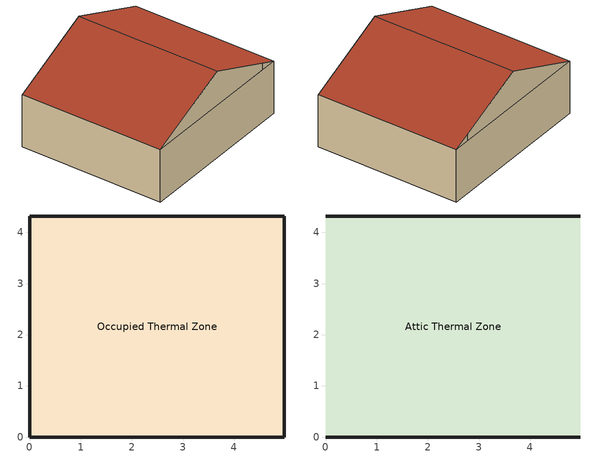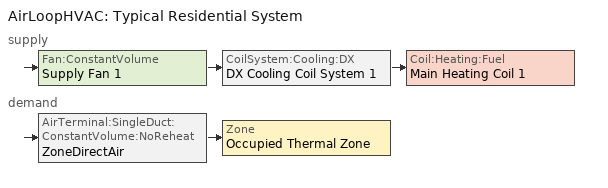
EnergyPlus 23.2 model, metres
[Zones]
Occupied Thermal Zone
 floor ground (FLOOR:LIVING): 4.98,4.32 4.98,0 0,0 0,4.32 z0
 wall outside (EXTWALL:LIVING): 4.98,0 4.98,4.32 0,4.32 0,0 4.98,0 z0:1.6
Attic Thermal Zone
 floor to Occupied Thermal Zone (Ceiling FATM): 4.98,4.32 4.98,0 0,0 0,4.32 z1.6
 wall outside (Gable FATM): 2.49,4.32,2.65 4.48,4.32,1.81 4.48,4.32,1.6 0,4.32,1.6; 4.48,4.32,1.81 4.98,4.32,1.6 4.48,4.32,1.6; 2.49,0,2.65 0,0,1.6 4.48,0,1.6 4.48,0,1.81; 4.48,0,1.81 4.48,0,1.6 4.98,0,1.6
 roof outside (Roof FATM): 2.49,0,2.65 4.98,0,1.6 4.98,4.32,1.6 2.49,4.32,2.65; 2.49,4.32,2.65 0,4.32,1.6 0,0,1.6 2.49,0,2.65
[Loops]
AirLoopHVAC 'Typical Residential System'
 supply: Fan:ConstantVolume 'Supply Fan 1' > CoilSystem:Cooling:DX 'DX Cooling Coil System 1' > Coil:Heating:Fuel 'Main Heating Coil 1'
 demand: AirTerminal:SingleDuct:ConstantVolume:NoReheat 'ZoneDirectAir' > Zone 'Occupied Thermal Zone'
[Building]
House with AirflowNetwork simulation: Loads convergence tolerance value=0.001; Maximum number of warmup days=25; Minimum number of warmup days=6; North axis=0; Solar distribution=FullInteriorAndExterior; Temperature convergence tolerance value=0.005; Terrain=Suburbs
[Site:GroundTemperature:BuildingSurface]
20.03, 20.03, 20.13, 20.3, 20.43, 20.52, 20.62, 20.77, 20.78, 20.55, 20.44, 20.2
[Site:Location]
CHICAGO_IL_USA TMY2-94846: Elevation=190; Latitude=41.78; Longitude=-87.75; Time zone=-6
[SizingPeriod:DesignDay] Barometric pressure=99063; Day of month=21; Daylight saving time indicator=No; Humidity condition type=WetBulb; Rain indicator=No; Snow indicator=No; Solar model indicator=ASHRAEClearSky
Name | Daily dry bulb temperature range | Day type | Maximum dry bulb temperature | Month | Sky clearness | Wetbulb or dewpoint at maximum dry bulb | Wind direction | Wind speed
CHICAGO_IL_USA Annual Cooling 1% Design Conditions DB/MCWB | 10.7 | SummerDesignDay | 31.5 | 7 | 1 | 23 | 230 | 5.3
CHICAGO_IL_USA Annual Heating 99% Design Conditions DB | 0 | WinterDesignDay | -17.3 | 1 | 0 | -17.3 | 270 | 4.9
[Construction]
Ceiling FATM: Insulation FATM
EXTWALL:LIVING: A1 - 1 IN STUCCO, CB11, Insulation2, GP01
FLOOR:LIVING: CC03, Insulation2, CP02
Gable FATM: Plywood FATM
Roof FATM: Shingles FATM, Plywood FATM
Trusses: Wood Trusses
[Material] Thermal absorptance=0.9
Name | Conductivity | Density | Roughness | Solar absorptance | Specific heat | Thickness | Visible absorptance
A1 - 1 IN STUCCO | 0.691831 | 1858.142 | Smooth | 0.92 | 836.8 | 0.0253898 | 0.92
CB11 | 1.048 | 1105 | MediumRough | 0.2 | 837 | 0.2032 | 0.2
CC03 | 1.31 | 2243 | MediumRough | 0.65 | 837 | 0.1016 | 0.65
GP01 | 0.16 | 801 | MediumSmooth | 0.75 | 837 | 0.0127 | 0.75
Insulation2 | 0.034 | 30 | Rough | 0.7 | 840 | 0.25 | 0.7
Insulation FATM | 0.0529757 | 99.99 | Rough | 0.7 | 970.317 | 0.19812 | 0.7
Plywood FATM | 0.091 | 460 | Rough | 0.7 | 1880 | 0.012701 | 0.7
Shingles FATM | 0.1227 | 920 | Rough | 0.7 | 1260 | 0.009525 | 0.7
Wood Trusses | 0.13 | 500 | MediumRough | 0.7 | 1630 | 0.045 | 0.7
[Material:NoMass]
CP02: Roughness=Rough; Solar absorptance=0.75; Thermal absorptance=0.9; Thermal resistance=0.217; Visible absorptance=0.75
[AirLoopHVAC]
Typical Residential System: Design supply air flow rate=0.037
[AirTerminal:SingleDuct:ConstantVolume:NoReheat]
ZoneDirectAir: Availability schedule=HVACAvailSched; Maximum air flow rate=0.037
[AvailabilityManager:Scheduled]
Reheat System 1 Avail: Schedule=HVACAvailSched
[Coil:Cooling:DX:SingleSpeed]
ACDXCoil 1: 2023 rated evaporator fan power per volume flow rate=934.4; Availability schedule=HVACAvailSched; Energy input ratio function of flow fraction curve=WindACEIRFFF; Energy input ratio function of temperature curve=WindACEIRFT; Gross rated cooling cop=3; Gross rated sensible heat ratio=0.8; Gross rated total cooling capacity=650; Part load fraction correlation curve=WindACPLFFPLR; Rated air flow rate=0.037; Total cooling capacity function of flow fraction curve=WindACCoolCapFFF; Total cooling capacity function of temperature curve=WindACCoolCapFT
[Coil:Heating:Fuel]
Main Heating Coil 1: Availability schedule=HVACAvailSched; Burner efficiency=0.8; Fuel type=NaturalGas; Nominal capacity=3050
[CoilSystem:Cooling:DX]
DX Cooling Coil System 1: Availability schedule=HVACAvailSched; Cooling coil=ACDXCoil 1
[Fan:ConstantVolume]
Supply Fan 1: Availability schedule=HVACAvailSched; Fan total efficiency=0.7; Maximum flow rate=0.037; Motor efficiency=0.9; Motor in airstream fraction=1; Pressure rise=400
[InternalMass]
TRUSSES: Zone or zonelist=Attic Thermal Zone; Construction=Trusses; Surface area=3.9
[SetpointManager:SingleZone:Reheat]
Supply Air Temp Manager: Control variable=Temperature; Control zone=Occupied Thermal Zone; Maximum supply air temperature=45; Minimum supply air temperature=13; Setpoint node or nodelist=Supply Air Temp Nodes
[ThermostatSetpoint:SingleHeatingOrCooling]
Setpoints: Setpoint temperature schedule=Heating/Cooling Setpoints
[Zone]
Attic Thermal Zone; Occupied Thermal Zone
[ZoneControl:Thermostat]
Zone Thermostat: Zone or zonelist=Occupied Thermal Zone; Control 1=Setpoints; Control type schedule=New Zone Control Type Sched
[Zone equipment]
Occupied Thermal Zone: ZoneDirectAir
[Curve:Biquadratic] Input unit type for x=Temperature; Input unit type for y=Temperature; Maximum value of x=23.88889; Maximum value of y=46.11111; Minimum value of x=12.77778; Minimum value of y=18; Output unit type=Dimensionless
Name | Coefficient1 constant | Coefficient2 x | Coefficient3 x 2 | Coefficient4 y | Coefficient5 y 2 | Coefficient6 x y
WindACCoolCapFT | 0.942588 | 0.00954335 | 0.00068377 | -0.0110427 | 5.249e-06 | -9.72e-06
WindACEIRFT | 0.342414 | 0.034885 | -0.0006237 | 0.00497722 | 0.000437951 | -0.000728028
[Curve:Quadratic]
Name | Maximum value of x | Minimum value of x | Coefficient1 constant | Coefficient2 x | Coefficient3 x 2
WindACCoolCapFFF | 1.5 | 0.5 | 0.8 | 0.2 | 0
WindACEIRFFF | 1.5 | 0.5 | 1.1552 | -0.1808 | 0.0256
WindACPLFFPLR | 1 | 0 | 0.85 | 0.15 | 0
[Schedule:Compact]
HVACAvailSched: Through: 12/31, For: AllDays, Until: 24:00, 1
Heating/Cooling Setpoints: Through: 12/31, For: AllDays, Until: 24:00, 23
New Zone Control Type Sched: Through: 12/31, For: AllDays, Until: 24:00, 3
[AirflowNetwork:Distribution:Component:Coil] Air path hydraulic diameter=0.375; Air path length=0.1
Name | Coil
AirflowNetwork:Distribution:Component:Coil 1 | ACDXCoil 1
AirflowNetwork:Distribution:Component:Coil 2 | Main Heating Coil 1
[AirflowNetwork:Distribution:Component:Duct] Coefficient for local dynamic loss due to fitting=0; Overall moisture transmittance coefficient from air to air=1e-07
Name | Cross section area | Duct length | Heat transmittance coefficient u factor for duct wall construction | Hydraulic diameter | Surface roughness
AirLoopReturn; AirLoopSupply; ZoneConnectionDuct | 0.1104 | 0.1 | 2.5 | 0.375 | 0.0001
MainReturn | 0.0276 | 1 | 2.5 | 0.1875 | 0.0009
MainTruck | 0.0182 | 4.318 | 57446.8 | 0.1524 | 0.0009
ZoneReturn | 0.0276 | 3 | 2.5 | 0.1875 | 0.0009
ZoneSupply | 0.0182 | 3 | 2.5 | 0.1524 | 0.0009
ZoneSupply1Link2 ATInlet Duct | 0.0182 | 0.0001 | 1e-07 | 0.1524 | 0.0009
[AirflowNetwork:Distribution:Component:Fan]
AirflowNetwork:Distribution:Component:Fan 1: Fan=Supply Fan 1
[AirflowNetwork:Distribution:DuctViewFactors]
AirflowNetwork:Distribution:DuctViewFactors 1: Duct surface emittance=0.9; Duct surface exposure fraction=1; Linkage=Main Link; Surface name 1=Attic Ceiling; Surface view factor 1=0.704; Surface name 2=Roof East; Surface view factor 2=0.118; Surface name 3=Roof West; Surface view factor 3=0.118; Surface name 4=Gable South; Surface view factor 4=0.03; Surface name 5=Gable North; Surface view factor 5=0.03
[AirflowNetwork:Distribution:Linkage]
Name | Component | Node 1 | Node 2 | Thermal zone
CoolingCoilLink | ACDXCoil 1 | FanOutletNode | HeatingInletNode
EquipmentAirLoopLink | AirLoopSupply | HeatingOutletNode | EquipmentInletNode
HeatingCoilLink | Main Heating Coil 1 | HeatingInletNode | HeatingOutletNode
Main Link | MainTruck | EquipmentInletNode | SplitterNode | Attic Thermal Zone
ReturnMixerLink | MainReturn | MixerNode | MainReturnNode | Occupied Thermal Zone
SupplyFanLink | Supply Fan 1 | FanInletNode | FanOutletNode
SystemInletLink | MainReturn | MainInletNode | FanInletNode | Occupied Thermal Zone
SystemReturnLink | AirLoopReturn | MainReturnNode | MainInletNode
ZoneReturn1Link | ZoneReturn | ZoneOutletNode | ZoneReturnNode | Occupied Thermal Zone
ZoneReturn2Link | ZoneReturn | ZoneReturnNode | MixerNode | Occupied Thermal Zone
ZoneReturnConnectionLink | ZoneConnectionDuct | Occupied Thermal Zone | ZoneOutletNode
ZoneSupply1Link2 | ZoneSupply | ZoneSupplyNode | ZoneSupplyRegisterNode ATInlet | Occupied Thermal Zone
ZoneSupply1Link2 ATInlet | ZoneSupply1Link2 ATInlet Duct | ZoneSupplyRegisterNode ATInlet | ZoneSupplyRegisterNode | Occupied Thermal Zone
ZoneSupplyConnectionLink | ZoneConnectionDuct | ZoneSupplyRegisterNode | Occupied Thermal Zone
ZoneSupplyLink1 | ZoneSupply | SplitterNode | ZoneSupplyNode | Occupied Thermal Zone
[AirflowNetwork:Distribution:Node] Node height=1
Name | Component object type or node type
EquipmentInletNode; FanInletNode; FanOutletNode; HeatingInletNode; HeatingOutletNode; MainInletNode; MainReturnNode; ZoneOutletNode; ZoneReturnNode; ZoneSupplyNode; ZoneSupplyRegisterNode; ZoneSupplyRegisterNode ATInlet | Other
MixerNode | AirLoopHVAC:ZoneMixer
SplitterNode | AirLoopHVAC:ZoneSplitter
[AirflowNetwork:MultiZone:ReferenceCrackConditions]
ReferenceCrackConditions: Reference barometric pressure=101325; Reference humidity ratio=0; Reference temperature=20
[AirflowNetwork:MultiZone:Surface] Leakage component=ZoneLeak; Window door opening factor or crack factor=1e-05
Name | Surface
AirflowNetwork:MultiZone:Surface 1 | Wall South
AirflowNetwork:MultiZone:Surface 2 | Wall East
AirflowNetwork:MultiZone:Surface 3 | Gable North 2
AirflowNetwork:MultiZone:Surface 4 | Gable South 2
[AirflowNetwork:MultiZone:Surface:Crack]
ZoneLeak: Air mass flow coefficient at reference conditions=1e-05; Air mass flow exponent=0.5; Reference crack conditions=ReferenceCrackConditions
[AirflowNetwork:MultiZone:Zone] Indoor and outdoor enthalpy difference lower limit for maximum venting open factor=0; Indoor and outdoor enthalpy difference upper limit for minimum venting open factor=300000; Indoor and outdoor temperature difference lower limit for maximum venting open factor=0; Indoor and outdoor temperature difference upper limit for minimum venting open factor=100; Minimum venting open factor=1e-05; Ventilation control mode=NoVent
Name | Zone
AirflowNetwork:MultiZone:Zone 1 | Attic Thermal Zone
AirflowNetwork:MultiZone:Zone 2 | Occupied Thermal Zone
[AirflowNetwork:SimulationControl]
House AirflowNetwork: Absolute airflow convergence tolerance=1e-06; Airflownetwork control=MultizoneWithDistribution; Azimuth angle of long axis of building=0; Building type=LowRise; Convergence acceleration limit=-0.5; Initialization type=ZeroNodePressures; Maximum number of iterations=500; Ratio of building width along short axis to width along long axis=1; Relative airflow convergence tolerance=0.0001; Wind pressure coefficient type=SurfaceAverageCalculation
